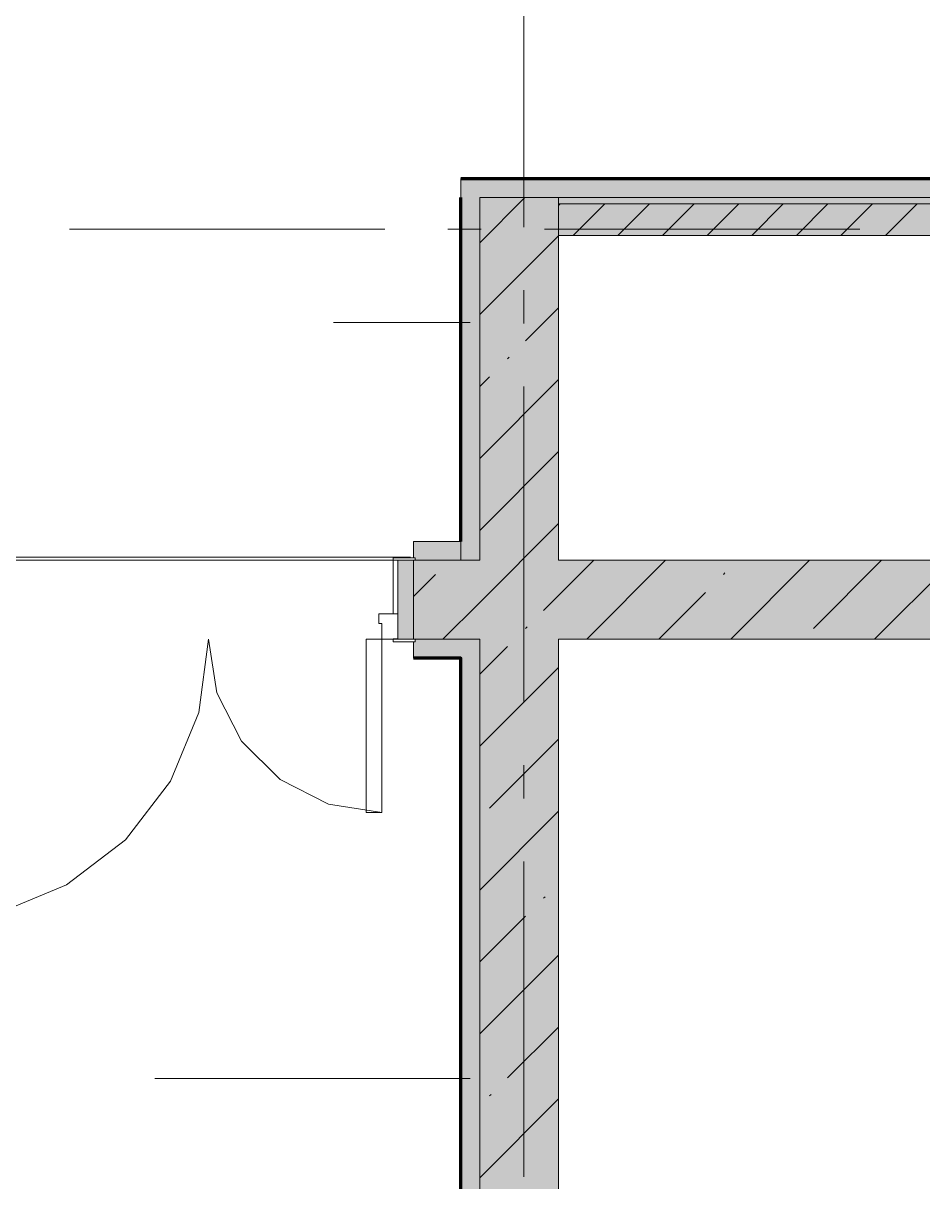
# Model space of a CAD drawing. Header units: millimetres. Extents: x -537608 to 253996, y -217170 to 186033.
# Drawn here: x -359614 to -356761, y -150021 to -146347 of the extents above; entities that cross this region are included whole.
import ezdxf

# ---------------------------------------------------------------- set-up
doc = ezdxf.new("R2010")
doc.units = ezdxf.units.MM
doc.layers.add('16) Лак 1.6м', color=160, linetype='Continuous', lineweight=90)
doc.layers.add('PDF _Геометрия', color=7, linetype='Continuous')
doc.layers.add('PDF _Сплошная заливка', color=7, linetype='Continuous', true_color=0xffffff)

msp = doc.modelspace()

# ---------------------------------------------------------------- hatches: boundary and pattern name
at = {"layer": 'PDF _Сплошная заливка', "true_color": 0x56bc34, "transparency": 33554559}
for points in [[(-355966.2016, -146899.6326), (-354776.2032, -146899.6326), (-354776.2032, -146839.6319), (-358226.2012, -146839.6319), (-358226.2012, -146899.6326), (-356216.2027, -146899.6326)], [(-358226.2012, -151309.6332), (-358166.2027, -151309.6332), (-358166.2027, -148359.9797), (-358226.2012, -148359.9797), (-358226.2012, -151306.4317)]]:
    msp.add_hatch(color=85, dxfattribs=at).paths.add_polyline_path(points)
at = {"layer": 'PDF _Сплошная заливка', "transparency": 33554559}
for points in [[(-357955.4887, -151249.6325), (-357916.2016, -151249.6325), (-357916.2016, -146899.6326), (-358166.2027, -146899.6326), (-358166.2027, -151249.6325)], [(-356216.2027, -146919.6314), (-356216.2027, -146899.6326), (-357916.2016, -146899.6326), (-357916.2016, -146919.6314), (-356690.5847, -146919.6314)], [(-356216.2027, -147019.6318), (-356216.2027, -146919.6314), (-357916.2016, -146919.6314), (-357916.2016, -147019.6318), (-356690.5847, -147019.6318)]]:
    msp.add_hatch(color=256, dxfattribs=at).paths.add_polyline_path(points)
at = {"layer": 'PDF _Сплошная заливка', "true_color": 0x657af3, "transparency": 33554559}
h = msp.add_hatch(color=171, dxfattribs=at)
h.paths.add_polyline_path([(-358226.2012, -148049.98), (-358226.2012, -147989.9793), (-358376.2019, -147989.9793), (-358376.2019, -148041.9796), (-358371.1985, -148041.9796), (-358371.1985, -148049.98)], flags=0)
h.paths.add_polyline_path([(-360031.2041, -148049.98), (-360031.2041, -148041.9796), (-360026.2006, -148041.9796), (-360026.2006, -147989.9793), (-360226.2015, -147989.9793), (-360226.2015, -148049.98), (-360063.662, -148049.98)], flags=0)
at = {"layer": 'PDF _Сплошная заливка', "transparency": 33554559}
h = msp.add_hatch(color=256, dxfattribs=at)
h.paths.add_polyline_path([(-356690.5847, -148299.9789), (-356216.2027, -148299.9789), (-356216.2027, -148049.98), (-357916.2016, -148049.98), (-357916.2016, -148299.9789)], flags=0)
h.paths.add_polyline_path([(-358371.1985, -148299.9789), (-358166.2027, -148299.9789), (-358166.2027, -148049.98), (-358376.2019, -148049.98), (-358376.2019, -148299.9789)], flags=0)
h.paths.add_polyline_path([(-360063.662, -148299.9789), (-360026.2006, -148299.9789), (-360026.2006, -148049.98), (-360226.2015, -148049.98), (-360226.2015, -148299.9789)], flags=0)
at = {"layer": 'PDF _Сплошная заливка', "true_color": 0xf4f4f4, "transparency": 33554559}
msp.add_hatch(color=7, dxfattribs=at).paths.add_polyline_path([(-358377.1234, -148299.9789), (-358376.2019, -148299.9789), (-358376.2019, -148049.98), (-358426.2021, -148049.98), (-358426.2021, -148299.9789)])
at = {"layer": 'PDF _Сплошная заливка', "true_color": 0x56bc34, "transparency": 33554559}
h = msp.add_hatch(color=85, dxfattribs=at)
h.paths.add_polyline_path([(-358226.2012, -148359.9797), (-358166.2027, -148359.9797), (-358166.2027, -148299.9789), (-358371.1985, -148301.9791), (-358371.1985, -148307.9794), (-358376.2019, -148307.9794), (-358376.2019, -148359.9797), (-358371.1985, -148359.9797)], flags=0)
h.paths.add_polyline_path([(-360063.662, -148359.9797), (-360026.2006, -148359.9797), (-360026.2006, -148307.9794), (-360031.2041, -148307.9794), (-360031.2041, -148299.9789), (-360226.2015, -148299.9789), (-360226.2015, -148359.9797), (-360166.2029, -148359.9797)], flags=0)

# ---------------------------------------------------------------- linework, layer by layer
at = {"layer": '16) Лак 1.6м'}
for p, q in [((-358226.2012, -146839.6319), (-354776.2032, -146839.6319)), ((-358226.2012, -147989.9793), (-358226.2012, -146899.6326))]:
    msp.add_line(p, q, dxfattribs=at)
msp.add_lwpolyline([(-352786.2013, -153021.1009), (-352786.2013, -151309.6332), (-358226.2012, -151309.6332), (-358226.2012, -148359.9797), (-358376.2019, -148359.9797)], dxfattribs=at)
at = {"layer": 'PDF _Геометрия', "color": 253, "lineweight": 9, "true_color": 0xaaaaaa}
for p, q in [((-358026.2004, -146993.2969), (-358026.2004, -145993.2967)), ((-358467.1341, -146999.633), (-359467.1299, -146999.633)), ((-358161.294, -146999.633), (-358267.1332, -146999.633)), ((-356961.2972, -146999.633), (-357961.2931, -146999.633)), ((-358026.2004, -147299.1306), (-358026.2004, -147193.2978)), ((-358026.2004, -148499.1316), (-358026.2004, -147499.1315)), ((-358026.2004, -148804.9653), (-358026.2004, -148699.1325)), ((-358026.2004, -150004.9641), (-358026.2004, -149004.9662))]:
    msp.add_line(p, q, dxfattribs=at)
at = {"layer": 'PDF _Геометрия', "lineweight": 9}
for p, q in [((-358226.2012, -146899.6326), (-358226.2012, -146839.6319)), ((-358166.2027, -147042.7374), (-358023.0915, -146899.6326)), ((-357916.2016, -146899.6326), (-358166.2027, -146899.6326)), ((-358166.2027, -146899.6326), (-358166.2027, -148049.98)), ((-358166.2027, -148049.98), (-358166.2027, -146899.6326)), ((-358166.2027, -146899.6326), (-357916.2016, -146899.6326)), ((-356216.2027, -146899.6326), (-357916.2016, -146899.6326)), ((-357916.2016, -146899.6326), (-357916.2016, -146919.6314)), ((-357916.2016, -148049.98), (-357916.2016, -146899.6326)), ((-357916.2016, -146899.6326), (-356216.2027, -146899.6326)), ((-357916.2016, -146924.9234), (-357910.9053, -146919.6314)), ((-357916.2016, -146919.6314), (-357916.2016, -147019.6318)), ((-356216.2027, -146919.6314), (-357916.2016, -146919.6314)), ((-357869.4911, -147019.6318), (-357769.4906, -146919.6314)), ((-357728.0678, -147019.6318), (-357628.0673, -146919.6314)), ((-357586.6445, -147019.6318), (-357486.6441, -146919.6314)), ((-357445.2212, -147019.6318), (-357345.2208, -146919.6314)), ((-357303.7979, -147019.6318), (-357203.7975, -146919.6314)), ((-357162.3832, -147019.6318), (-357062.3828, -146919.6314)), ((-357020.9599, -147019.6318), (-356920.9595, -146919.6314)), ((-356879.5367, -147019.6318), (-356779.5362, -146919.6314)), ((-358166.2027, -147270.8365), (-357916.2016, -147020.8353)), ((-357916.2016, -147019.6318), (-356216.2027, -147019.6318)), ((-358020.8524, -147353.5853), (-357916.2016, -147248.9344)), ((-358196.1977, -147296.0282), (-358629.5444, -147296.0282)), ((-358077.8799, -147410.6106), (-358073.1348, -147405.8676)), ((-358166.2027, -147498.9334), (-358134.8987, -147467.6337)), ((-358166.2027, -147727.0325), (-357916.2016, -147477.0335)), ((-358166.2027, -147955.1316), (-357916.2016, -147705.1304)), ((-358166.2027, -148183.2306), (-357916.2016, -147933.2296)), ((-358376.2019, -148041.9796), (-358376.2019, -147989.9793)), ((-358376.2019, -147989.9793), (-358226.2012, -147989.9793)), ((-358226.2012, -148049.98), (-358226.2012, -147989.9793)), ((-358441.2039, -148041.9796), (-358441.2039, -148049.98)), ((-358371.1985, -148041.9796), (-358441.2039, -148041.9796)), ((-358441.2039, -148049.98), (-358441.2039, -148219.9795)), ((-358426.2021, -148049.98), (-358441.2039, -148049.98)), ((-358441.2039, -148049.98), (-358371.1985, -148049.98)), ((-358426.2021, -148049.98), (-358426.2021, -148299.9789)), ((-358376.2019, -148049.98), (-358426.2021, -148049.98)), ((-358426.2021, -148219.9795), (-358426.2021, -148049.98)), ((-358376.2019, -148299.9789), (-358376.2019, -148049.98)), ((-358371.1985, -148049.98), (-358371.1985, -148041.9796)), ((-358226.2012, -148049.98), (-358371.1985, -148049.98)), ((-358371.1985, -148049.98), (-358226.2012, -148049.98)), ((-358166.2027, -148049.98), (-358226.2012, -148049.98)), ((-358226.2012, -148049.98), (-358166.2027, -148049.98)), ((-357916.2016, -148161.3287), (-357804.8508, -148049.98)), ((-356216.2027, -148049.98), (-357916.2016, -148049.98)), ((-357826.7506, -148299.9789), (-357576.7495, -148049.98)), ((-357370.5567, -148299.9789), (-357120.5557, -148049.98)), ((-357108.456, -148265.9795), (-356892.4544, -148049.98)), ((-356914.3628, -148299.9789), (-356664.3617, -148049.98)), ((-358376.2019, -148165.1308), (-358305.9725, -148094.9057)), ((-357393.5761, -148094.9057), (-357388.8396, -148090.1649)), ((-358282.9531, -148299.9789), (-358166.2027, -148183.2306)), ((-357963.825, -148208.9542), (-357916.2016, -148161.3287)), ((-357598.658, -148299.9789), (-357450.6036, -148151.931)), ((-358426.2021, -148219.9795), (-358486.2007, -148219.9795)), ((-358486.2007, -148219.9795), (-358486.2007, -148249.9809)), ((-358441.2039, -148219.9795), (-358426.2021, -148219.9795)), ((-358426.2021, -148299.9789), (-358426.2021, -148219.9795)), ((-358486.2007, -148249.9809), (-358476.2023, -148249.9809)), ((-358476.2023, -148249.9809), (-358476.2023, -148299.9789)), ((-358020.8524, -148265.9795), (-358016.1073, -148261.2387)), ((-359056.8715, -148532.9179), (-359026.2048, -148299.9789)), ((-359026.2048, -148299.9789), (-358999.2842, -148469.9396)), ((-358476.2023, -148299.9789), (-358526.2025, -148299.9789)), ((-358526.2025, -148299.9789), (-358526.2025, -148849.9792)), ((-358476.2023, -148849.9792), (-358476.2023, -148299.9789)), ((-358476.2023, -148299.9789), (-358426.2021, -148299.9789)), ((-358441.2039, -148298.98), (-358441.2039, -148299.9789)), ((-358426.2021, -148298.98), (-358441.2039, -148298.98)), ((-358441.2039, -148299.9789), (-358426.2021, -148299.9789)), ((-358441.2039, -148299.9789), (-358441.2039, -148307.9794)), ((-358371.1985, -148299.9789), (-358441.2039, -148299.9789)), ((-358441.2039, -148307.9794), (-358371.1985, -148307.9794)), ((-358426.2021, -148299.9789), (-358426.2021, -148298.98)), ((-358426.2021, -148299.9789), (-358376.2019, -148299.9789)), ((-358376.2019, -148359.9797), (-358376.2019, -148307.9794)), ((-358371.1985, -148307.9794), (-358371.1985, -148299.9789)), ((-358166.2027, -148299.9789), (-358371.1985, -148299.9789)), ((-358371.1985, -148299.9789), (-358166.2027, -148299.9789)), ((-358166.2027, -148359.9797), (-358166.2027, -148299.9789)), ((-358166.2027, -148299.9789), (-358166.2027, -148359.9797)), ((-358166.2027, -148411.3298), (-358077.8799, -148323.0048)), ((-357916.2016, -150999.6335), (-357916.2016, -148299.9789)), ((-357916.2016, -148299.9789), (-356216.2027, -148299.9789)), ((-358226.2012, -148359.9797), (-358376.2019, -148359.9797)), ((-358226.2012, -151309.6332), (-358226.2012, -148359.9797)), ((-358166.2027, -151249.6325), (-358166.2027, -148359.9797)), ((-358166.2027, -148359.9797), (-358166.2027, -151249.6325)), ((-358166.2027, -148639.4267), (-357916.2016, -148389.4278)), ((-358999.2842, -148469.9396), (-358921.1578, -148623.2624)), ((-359146.7789, -148749.9809), (-359056.8715, -148532.9179)), ((-358921.1578, -148623.2624), (-358799.4814, -148744.9387)), ((-358134.8987, -148836.2262), (-357916.2016, -148617.5269)), ((-359289.804, -148936.3773), (-359146.7789, -148749.9809)), ((-358799.4814, -148744.9387), (-358646.1566, -148823.0608)), ((-358646.1566, -148823.0608), (-358476.2023, -148849.9792)), ((-358526.2025, -148849.9792), (-358476.2023, -148849.9792)), ((-358166.2027, -149095.6249), (-357916.2016, -148845.6238)), ((-359476.1982, -149079.4024), (-359289.804, -148936.3773)), ((-359693.2677, -149169.3141), (-359476.1982, -149079.4024)), ((-357963.825, -149121.3484), (-357959.0884, -149116.6076)), ((-358166.2027, -149323.7219), (-358020.8524, -149178.3737)), ((-358166.2027, -149551.821), (-357916.2016, -149301.822)), ((-358077.8799, -149691.5951), (-357916.2016, -149529.9189)), ((-358196.1977, -149692.9816), (-359196.2021, -149692.9816)), ((-358166.2027, -150008.0191), (-357916.2016, -149758.018)), ((-358134.8987, -149748.6204), (-358130.1623, -149743.8775))]:
    msp.add_line(p, q, dxfattribs=at)
at = {"layer": 'PDF _Геометрия', "color": 9, "lineweight": 9, "true_color": 0xc0c0c0}
for p, q in [((-358386.2002, -148039.9795), (-360026.2006, -148039.9795)), ((-359961.1985, -148049.98), (-358441.2039, -148049.98))]:
    msp.add_line(p, q, dxfattribs=at)
at = {"layer": 'PDF _Сплошная заливка', "color": 85, "lineweight": 35, "true_color": 0x56bc34, "transparency": 33554559}
msp.add_solid([(-358166.2027, -148049.98), (-358166.2027, -146899.6326), (-358226.2012, -148049.98), (-358226.2012, -146899.6326)], dxfattribs=at)

doc.saveas('drawing.dxf')
